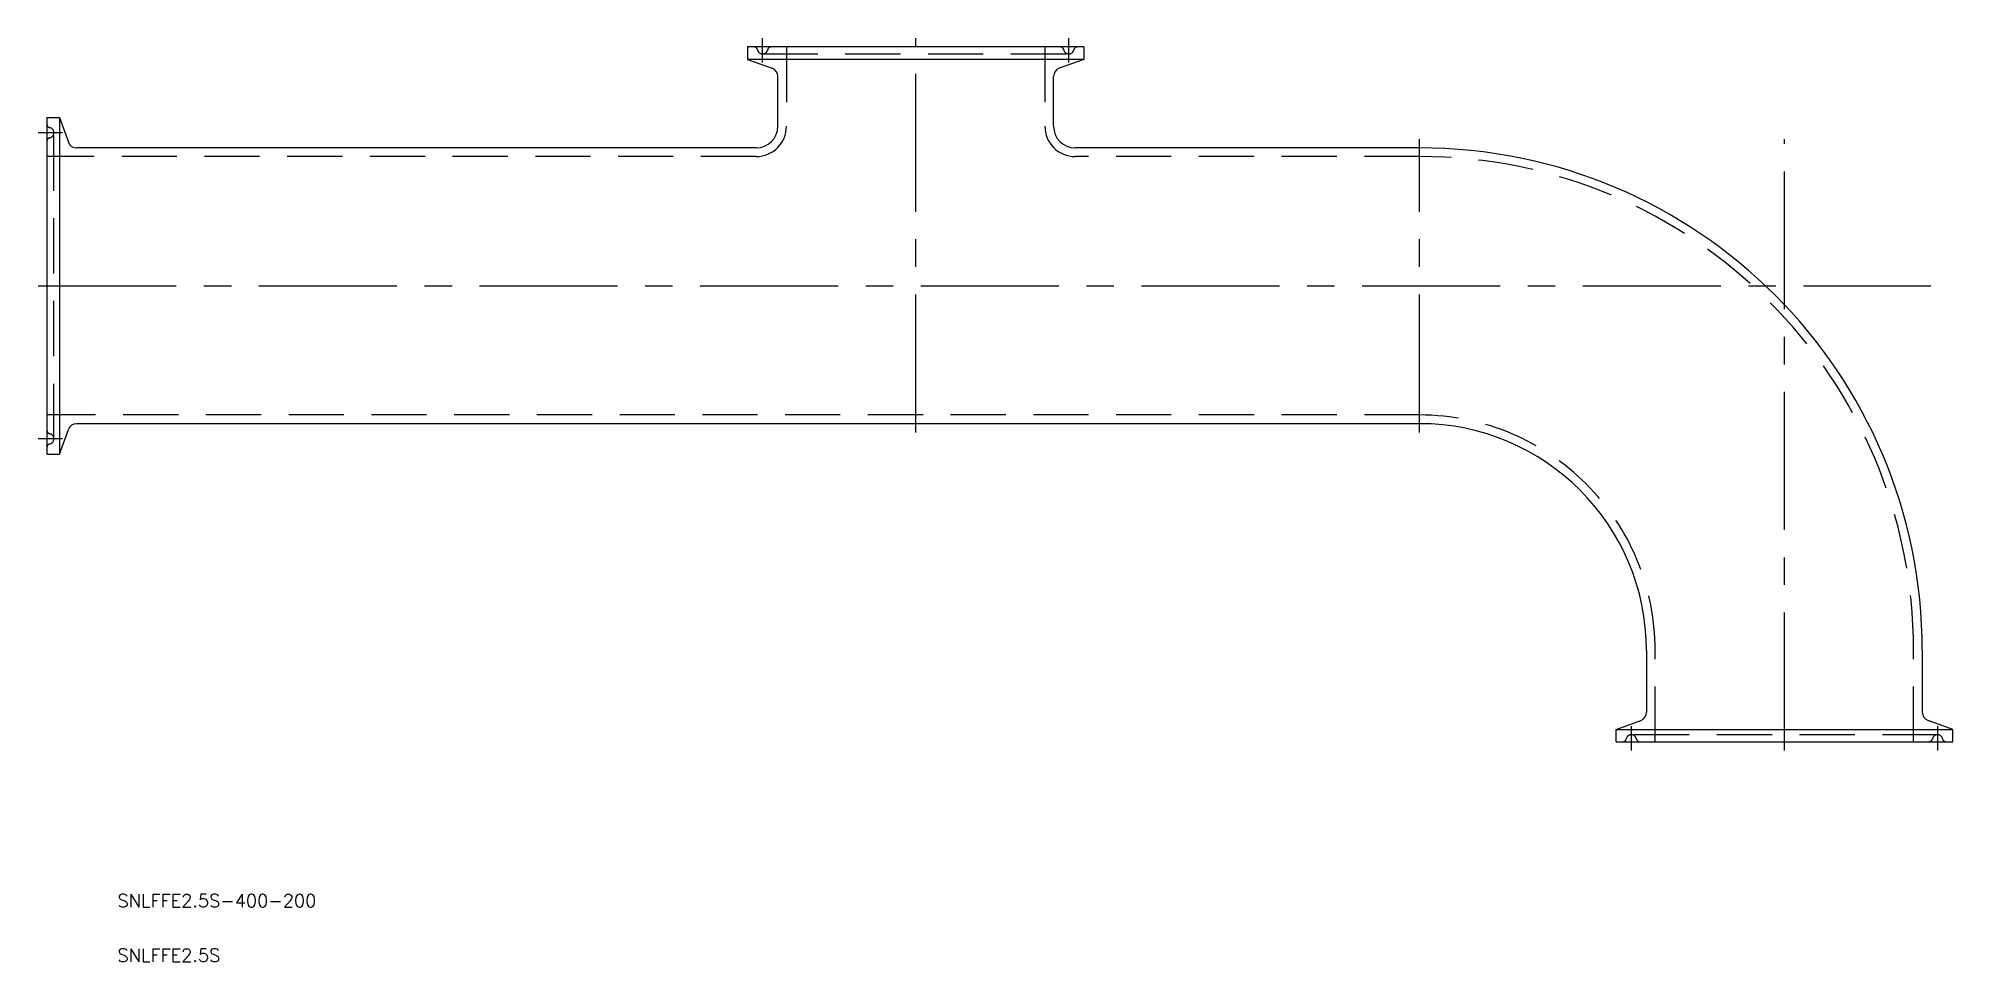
# Model space of a CAD drawing. Extents: x -402 to 39, y -51 to 162.
import ezdxf

# ---------------------------------------------------------------- set-up
doc = ezdxf.new("R2010")
doc.units = 0
doc.linetypes.add('CENTER', pattern=[50.8, 31.75, -6.35, 6.35, -6.35])
doc.linetypes.add('DASHED', pattern=[19.05, 12.7, -6.35])
doc.layers.get('0').update_dxf_attribs({"linetype": 'CONTINUOUS'})
doc.layers.add('CENTER', color=1, linetype='CENTER')
doc.styles.get("Standard").update_dxf_attribs({"font": 'txt.shx', "height": 3, "bigfont": 'bigfont.shx'})

msp = doc.modelspace()

# ---------------------------------------------------------------- linework, layer by layer
at = {"color": 7, "linetype": 'CONTINUOUS'}
for p, q in [((-161.25, 160), (-238.75, 160)), ((-238.75, 160), (-238.75, 157.15)), ((-161.25, 160), (-161.25, 157.15)), ((-161.25, 157.15), (-238.75, 157.15)), ((-238.75, 157.15), (-233.07, 155.08)), ((-161.25, 157.15), (-166.93, 155.08)), ((-231.75, 141.75), (-231.75, 153.2)), ((-168.25, 141.75), (-168.25, 153.2)), ((-400, 143.75), (-400, 66.25)), ((-400, 143.75), (-397.15, 143.75)), ((-397.15, 143.75), (-395.08, 138.07)), ((-397.15, 143.75), (-397.15, 66.25)), ((-236.75, 136.75), (-393.2, 136.75)), ((-84, 136.75), (-163.25, 136.75)), ((-397.15, 66.25), (-395.08, 71.93)), ((-84, 73.25), (-393.2, 73.25)), ((-400, 66.25), (-397.15, 66.25)), ((-31.75, 21), (-31.75, 6.8)), ((31.75, 21), (31.75, 6.8)), ((-38.75, 2.85), (-33.07, 4.92)), ((38.75, 2.85), (33.07, 4.92)), ((-38.75, 2.85), (38.75, 2.85)), ((-38.75, 0), (-38.75, 2.85)), ((-38.75, 0), (38.75, 0)), ((38.75, 0), (38.75, 2.85))]:
    msp.add_line(p, q, dxfattribs=at)
at = {"color": 3, "linetype": 'DASHED'}
for p, q in [((-229.75, 160), (-229.75, 141.75)), ((-170.25, 160), (-170.25, 141.75)), ((-235.25, 158.4), (-164.75, 158.4)), ((-398.4, 69.75), (-398.4, 140.25)), ((-236.75, 134.75), (-400, 134.75)), ((-84, 134.75), (-163.25, 134.75)), ((-84, 75.25), (-400, 75.25)), ((-29.75, 0), (-29.75, 21)), ((29.75, 0), (29.75, 21)), ((35.25, 1.6), (-35.25, 1.6))]:
    msp.add_line(p, q, dxfattribs=at)
for centre, radius, start, end in [((-237.21, 159.2), 0.8, 11.537, 90), ((-235.25, 159.6), 1.2, 191.537, 348.463), ((-233.29, 159.2), 0.8, 90, 168.463), ((-166.71, 159.2), 0.8, 11.537, 90), ((-164.75, 159.6), 1.2, 191.537, 348.463), ((-162.79, 159.2), 0.8, 90, 168.463), ((-399.2, 142.21), 0.8, 180, 258.463), ((-399.6, 140.25), 1.2, 281.537, 78.463), ((-236.75, 141.75), 7, 270, 0), ((-163.25, 141.75), 7, 180, 270), ((-399.2, 138.29), 0.8, 101.537, 180), ((-84, 21), 113.75, 0, 90), ((-84, 21), 54.25, 0, 90), ((-399.2, 71.71), 0.8, 180, 258.463), ((-399.6, 69.75), 1.2, 281.537, 78.463), ((-399.2, 67.79), 0.8, 101.537, 180), ((-37.21, 0.8), 0.8, 270, 348.463), ((-35.25, 0.4), 1.2, 11.537, 168.463), ((-33.29, 0.8), 0.8, 191.537, 270), ((33.29, 0.8), 0.8, 270, 348.463), ((35.25, 0.4), 1.2, 11.537, 168.463), ((37.21, 0.8), 0.8, 191.537, 270)]:
    msp.add_arc(centre, radius, start, end, dxfattribs=at)
at = {"color": 7, "linetype": 'CONTINUOUS'}
for centre, radius, start, end in [((-233.75, 153.2), 2, 0, 70), ((-166.25, 153.2), 2, 110, 180), ((-236.75, 141.75), 5, 270, 0), ((-163.25, 141.75), 5, 180, 270), ((-393.2, 138.75), 2, 200, 270), ((-84, 21), 115.75, 0, 90), ((-393.2, 71.25), 2, 90, 160), ((-84, 21), 52.25, 0, 90), ((-33.75, 6.8), 2, 290, 0), ((33.75, 6.8), 2, 180, 250)]:
    msp.add_arc(centre, radius, start, end, dxfattribs=at)
at = {"layer": 'CENTER', "color": 1, "linetype": 'CENTER'}
for p, q in [((-235.25, 156.4), (-235.25, 162)), ((-200, 71.25), (-200, 162)), ((-164.75, 156.4), (-164.75, 162)), ((-396.4, 140.25), (-402, 140.25)), ((-84, 71.25), (-84, 138.75)), ((0, -2), (0, 138.75)), ((-402, 105), (33.75, 105)), ((-396.4, 69.75), (-402, 69.75)), ((-35.25, 3.6), (-35.25, -2)), ((35.25, 3.6), (35.25, -2))]:
    msp.add_line(p, q, dxfattribs=at)

# ---------------------------------------------------------------- texts
at = {"color": 7, "linetype": 'CONTINUOUS'}
for s, p in [('SNLFFE2.5S-400-200', (-383.76, -38.1)), ('SNLFFE2.5S', (-383.76, -50.66))]:
    msp.add_text(s, height=3, dxfattribs=at).set_placement(p)

doc.saveas('drawing.dxf')
